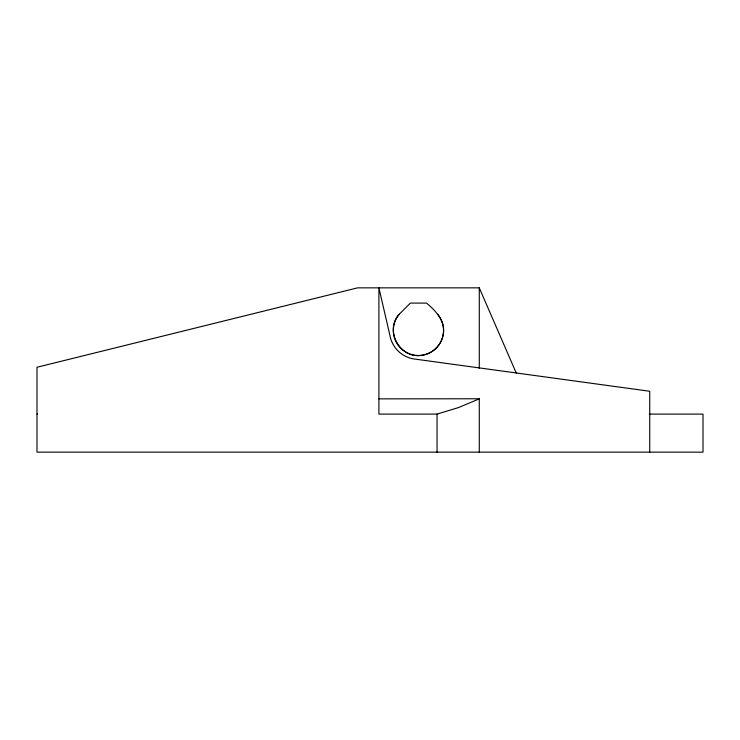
<?xml version="1.0" encoding="UTF-8"?>
<svg xmlns="http://www.w3.org/2000/svg" width="740" height="740" viewBox="0 0 740 740"><rect width="100%" height="100%" fill="white"/><g stroke="black" fill="none" stroke-linecap="round" stroke-linejoin="round"><path stroke-width="1.11" d="M399.202 314.25C383.866 330.78 400.812 360.13 422.799 355.126C432.965 353.368 441.41 344.923 443.168 334.748C445.915 321.549 435.814 310.791 426.508 303.086L410.367 303.086L399.202 314.25A25.114 25.114 0 0 0 401.2 348.66A25.114 25.114 0 0 0 435.666 348.66A25.114 25.114 0 0 0 437.673 314.25M479.279 398.86L458.532 407.555L437.044 414.095L378.908 414.095L378.908 287.851L389.925 335.414A28.916 28.916 0 0 0 413.373 358.872L649.729 391.266L649.729 452.149M378.908 398.86L479.279 398.768L479.279 452.149M516.261 373.071L479.279 287.851L357.596 287.851L37 367.253L37 452.149L703 452.149L703 414.095L649.267 414.095M37 414.095L37.537 414.095M479.279 287.851L479.279 368.344M437.044 414.095L437.044 452.149"/></g></svg>
